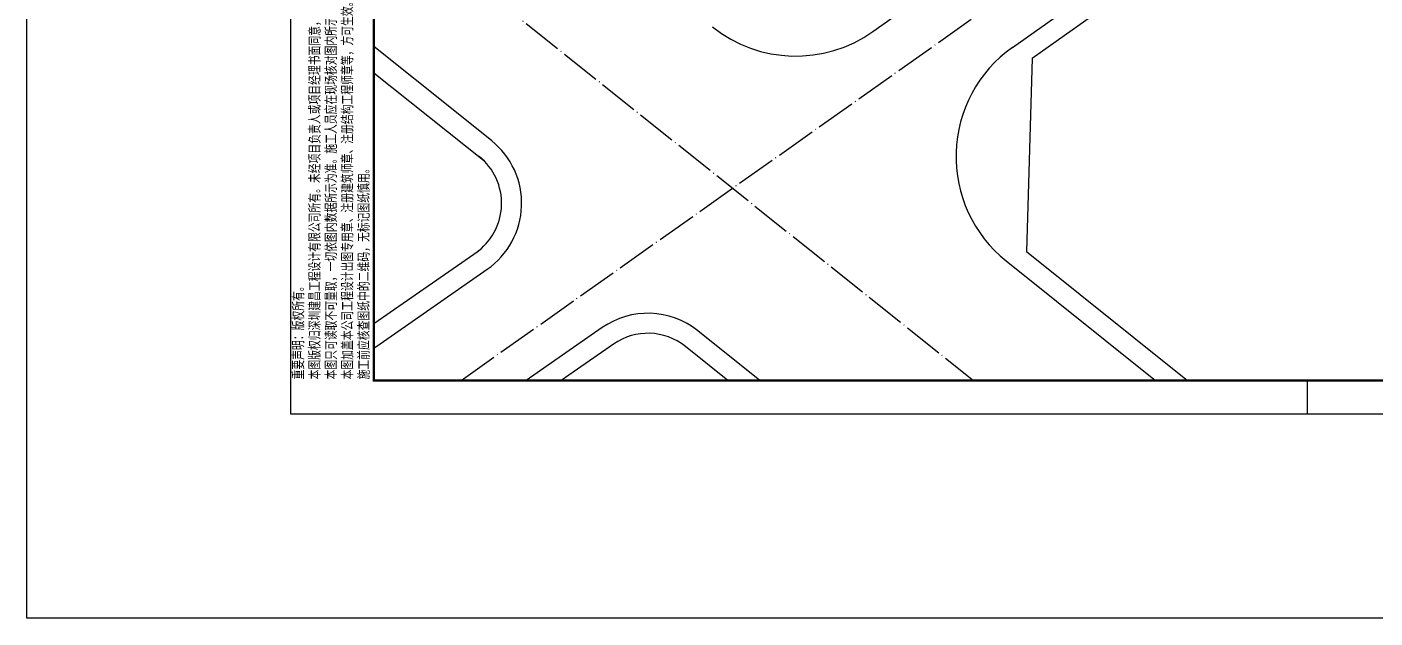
# Model space of a CAD drawing. Extents: x 36524853 to 36525459, y 2743936 to 2747542.
# Drawn here: x 36524853.7 to 36525055.6, y 2745040.7 to 2745129.2 of the extents above; entities that cross this region are included whole.
import ezdxf

# ---------------------------------------------------------------- set-up
doc = ezdxf.new("R2010")
doc.units = 0
doc.header["$LTSCALE"] = 1000
doc.header["$MEASUREMENT"] = 0
doc.linetypes.add('DASHDOT', pattern=[25.4, 12.7, -6.35, 0, -6.35])
doc.linetypes.add('DOTE', pattern=[2.42, 2, -0.2, 0.02, -0.2])
for name, color, linetype in [('0-规划道路', 4, 'Continuous'), ('0-规划道路中线', 211, 'DASHDOT'), ('_0', 7, 'Continuous'), ('A0-11 图框-粗线', 16, 'Continuous'), ('A0-13 图框-细线', 7, 'Continuous'), ('A0-21 图框-不可改文字', 7, 'Continuous')]:
    doc.layers.add(name, color=color, linetype=linetype)
doc.layers.add('yichutu', color=7, linetype='Continuous', true_color=0xffffff, plot=False)
doc.styles.add('SKED-宋体', font='XCSG', dxfattribs={"width": 0.7, "bigfont": 'HZTXT'})

# ---------------------------------------------------------------- blocks, each defined once
blk = doc.blocks.new('A$C6202001D')
at = {"layer": 'A0-11 图框-粗线', "const_width": 70}
blk.add_lwpolyline([(58400, 41000), (2500, 41000), (2500, 1000), (58400, 1000)], close=True, dxfattribs=at)
at = {"layer": 'A0-13 图框-细线'}
blk.add_line((30450, 1000), (30450, 0), dxfattribs=at)
blk.add_lwpolyline([(59400, 42000), (0, 42000), (0, 0), (59400, 0)], close=True, dxfattribs=at)
at = {"layer": 'A0-21 图框-不可改文字', "style": 'SKED-宋体', "width": 0.7}
for s, p in [('本图只可读取不可量取，一切依图内数据所示为准。施工人员应在现场核对图内所示数据，如发现有任何矛盾之处，应立即通知项目负责人或项目经理，不得擅自修改图内数据。', (1398, 1029)), ('本图版权归深圳建昌工程设计有限公司所有。未经项目负责人或项目经理书面同意，不得随意将任何部分翻印、拍照以及用于非本项目。', (908, 1029)), ('本图加盖本公司工程设计出图专用章、注册建筑师章、注册结构工程师章等，方可生效。', (1888, 1029)), ('施工前应核查图纸中的二维码，无标记图纸慎用。', (2378, 1029)), ('重要声明：版权所有。', (418, 1029))]:
    blk.add_text(s, height=350, rotation=90, dxfattribs=at).set_placement(p)
blk = doc.blocks.new('33')
at = {"layer": 'Defpoints'}
blk.add_lwpolyline([(36502158.81, 2731666), (36502400.93, 2731666), (36502400.93, 2731494.8), (36502158.81, 2731494.8)], close=True, dxfattribs=at)
blk = doc.blocks.new('yct-420-297-420-297-1-3000.0')
at = {"layer": 'yichutu', "color": 7, "linetype": 'Continuous', "true_color": 0xffffff}
blk.add_lwpolyline([(0, 0), (0, 297), (420, 297), (420, 0)], close=True, dxfattribs=at)
blk = doc.blocks.new('分析图底图')
at = {"layer": '0-规划道路', "color": 251}
for p, q in [((-22.51, -134.39), (49.05, -83.75)), ((-19.56, -135.97), (50.78, -86.2)), ((-43.39, -132.01), (-9.06, -107.72)), ((-106.02, -143.93), (-118.13, -134.23)), ((-19.56, -135.97), (-20.41, -164.93)), ((-118.13, -138.19), (-101.73, -151.28)), ((-100.49, -148.37), (-106.02, -143.93)), ((-118.13, -175.73), (-102.52, -164.88)), ((-20.41, -164.93), (3.74, -184.23)), ((-23.45, -166.34), (-1.06, -184.23)), ((-117.2, -178.75), (-101.15, -167.58)), ((-118.13, -179.4), (-117.2, -178.75))]:
    blk.add_line(p, q, dxfattribs=at)
for points in [[(-60.32, -184.23), (-69.6, -176.81, 0.331943), (-83.95, -176.33), (-95.32, -184.23)], [(-65.12, -184.23), (-71.48, -179.15, 0.331943), (-82.24, -178.79), (-90.06, -184.23)]]:
    blk.add_lwpolyline(points, format="xyb", dxfattribs=at)
for centre, radius, start, end in [((-54.94, -115.68), 20, 231.4176, 305.2834), ((-10.96, -150.71), 20, 125.2834, 231.3598), ((-108, -157.73), 12, 304.8128, 51.2392), ((-108, -157.73), 9, 304.8128, 51.2392)]:
    blk.add_arc(centre, radius, start, end, dxfattribs=at)
at = {"layer": '0-规划道路中线', "color": 251, "linetype": 'DOTE', "ltscale": 0.003}
for p, q in [((-105.07, -184.23), (45, -78.04)), ((-118.13, -112.61), (-28.35, -184.23))]:
    blk.add_line(p, q, dxfattribs=at)

msp = doc.modelspace()

# ---------------------------------------------------------------- block references
at = {"xscale": 0.005, "yscale": 0.005, "zscale": 0.005}
msp.add_blockref('A$C6202001D', (36524893.16, 2745071.25), dxfattribs=at)
msp.add_blockref('分析图底图', (36525023.79, 2745260.49))
at = {"layer": '_0', "xscale": 1.583838383838384, "yscale": 1.583838383838384, "zscale": 1.583838383838384}
msp.add_blockref('33', (-21288666.51, -1581205.63), dxfattribs=at)
at = {"layer": 'yichutu', "linetype": 'Continuous', "xscale": 0.9129735061014543, "yscale": 0.9129735061014543, "zscale": 0.9129735061014543}
msp.add_blockref('yct-420-297-420-297-1-3000.0', (36524853.71, 2745040.68), dxfattribs=at)

doc.saveas('drawing.dxf')
